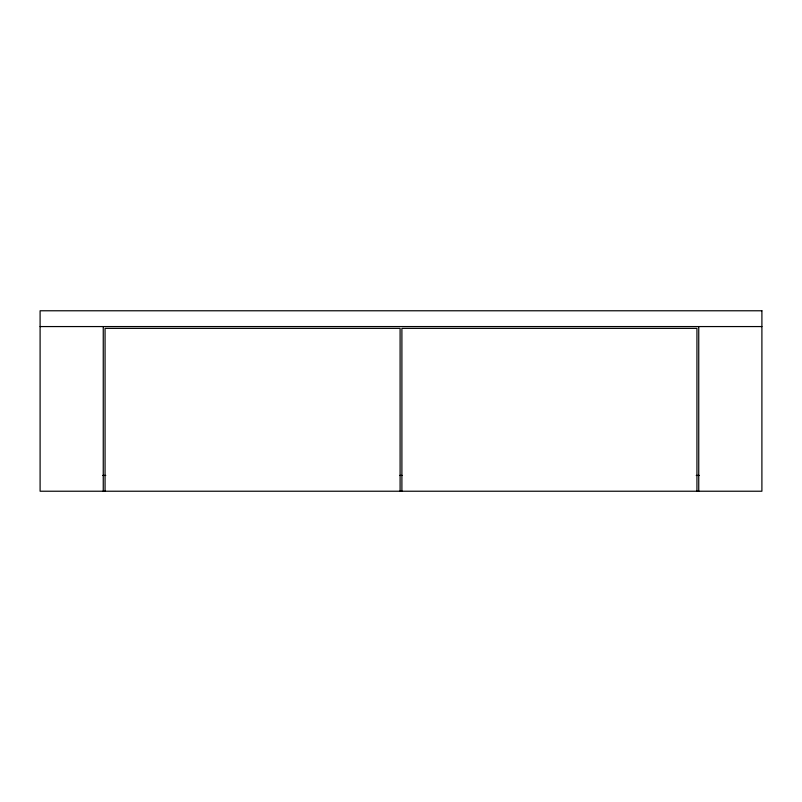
<?xml version="1.0" encoding="UTF-8"?>
<svg xmlns="http://www.w3.org/2000/svg" width="802" height="802" viewBox="0 0 802 802"><rect width="100%" height="100%" fill="white"/><g stroke="black" fill="none" stroke-linecap="round" stroke-linejoin="round"><path stroke-width="1.2" d="M40.1 326.564L761.9 326.564M102.756 475.436L105.764 475.436M399.747 475.436L402.253 475.436M696.236 475.436L699.244 475.436M698.742 326.564L698.742 491.225M696.938 491.225L696.938 328.369L401.902 328.369L401.902 491.225M400.098 491.225L400.098 328.369L105.062 328.369L105.062 491.225M103.257 326.564L103.257 491.225M761.9 310.775L40.1 310.775L40.1 491.225L761.9 491.225L761.9 310.775"/></g></svg>
